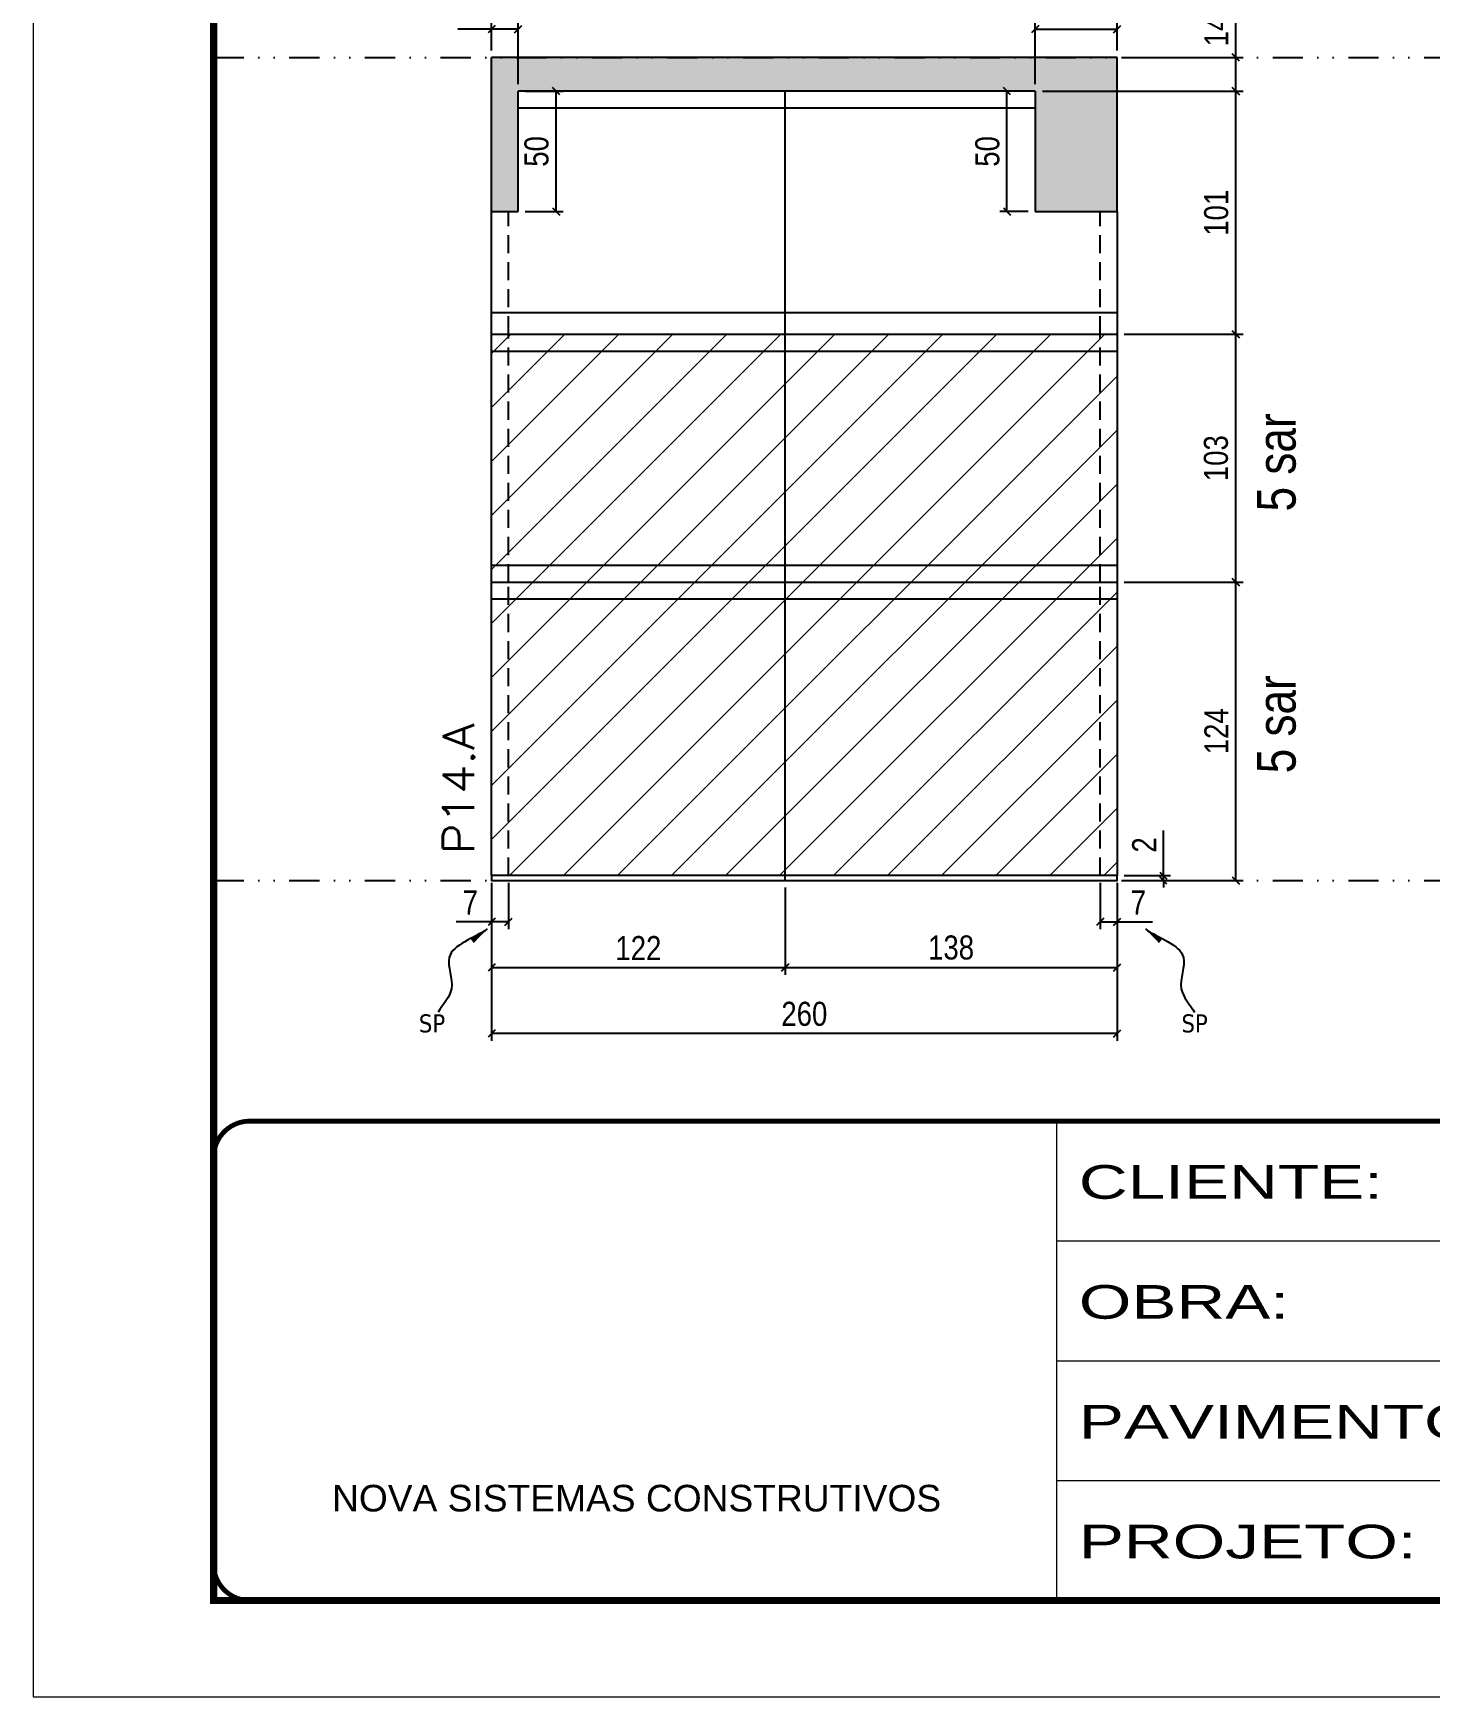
# Model space of a CAD drawing. Extents: x 14400 to 27878, y -21631 to 6985.
# Drawn here: x 19182 to 19763, y 3638 to 4329 of the extents above; entities that cross this region are included whole.
import ezdxf

# ---------------------------------------------------------------- set-up
doc = ezdxf.new("R2010")
doc.units = 0
for name, pattern in [('CONTINUO', [0]), ('DASHED', [0.75, 0.5, -0.25]), ('DIVIDE2', [0.625, 0.25, -0.125, 0, -0.125, 0, -0.125]), ('HIDDEN', [0.375, 0.25, -0.125])]:
    doc.linetypes.add(name, pattern=pattern)
for name, color, linetype in [('COTA', 241, 'Continuous'), ('NOMENCLATURA', 7, 'Continuous'), ('Nível', 160, 'Continuous'), ('Painéis', 200, 'Continuous'), ('SARR_2.2x7', 40, 'Continuous'), ('Sarrafo de Pressão', 42, 'HIDDEN'), ('texto', 7, 'Continuous')]:
    doc.layers.add(name, color=color, linetype=linetype)
for name, color, linetype, lineweight in [('Folhas', 255, 'Continuous', 9), ('Hachura', 251, 'Continuous', 9), ('SARRAFO DE PRESSAO', 251, 'DASHED', 9), ('Texto Seção', 7, 'Continuous', 15)]:
    doc.layers.add(name, color=color, linetype=linetype, lineweight=lineweight)
doc.styles.add('ARIAL', font='arial.ttf')
doc.styles.add('ARIAL_NARROW', font='ARIALN.TTF', dxfattribs={"height": 0.2})
doc.styles.add('COTA TECNICA', font='techl___.ttf', dxfattribs={"height": 10})
doc.styles.add('COTA TECNICA-50', font='techl___.ttf', dxfattribs={"height": 10})
doc.styles.add('REGUA-120', font='ROMANS.shx', dxfattribs={"height": 15})
doc.styles.get("Standard").update_dxf_attribs({"font": 'arial.ttf'})
doc.styles.add('Tecnologia', font='')
doc.styles.get('Tecnologia').set_extended_font_data('Forgotten Futurist')
doc.dimstyles.new('COTA PAINEL-50', dxfattribs={"dimtxt": 10, "dimasz": 3, "dimexe": 3, "dimexo": 3, "dimgap": 3, "dimtad": 1, "dimdec": 1, "dimzin": 12, "dimdsep": 46, "dimtxsty": 'COTA TECNICA-50', "dimblk1": 'OBLIQUE', "dimblk2": 'OBLIQUE', "dimsah": 1, "dimcen": 0.9, "dimclrd": 4, "dimclre": 4, "dimclrt": 240, "dimadec": 1, "dimazin": 3, "dimtfac": 1, "dimtdec": 1, "dimtmove": 0, "dimatfit": 3, "dimfxl": 1, "dimtolj": 1, "dimtzin": 12, "dimarcsym": 0})
doc.dimstyles.new('PAINEL', dxfattribs={"dimtxt": 10, "dimasz": 3, "dimexe": 3, "dimexo": 3, "dimgap": 3, "dimtad": 1, "dimdec": 1, "dimzin": 12, "dimdsep": 46, "dimtxsty": 'COTA TECNICA', "dimblk1": 'OBLIQUE', "dimblk2": 'OBLIQUE', "dimsah": 1, "dimcen": 0.9, "dimclrd": 4, "dimclre": 4, "dimclrt": 240, "dimadec": 1, "dimazin": 3, "dimtfac": 1, "dimtdec": 1, "dimtmove": 0, "dimatfit": 3, "dimfxl": 1, "dimtolj": 1, "dimtzin": 12, "dimarcsym": 0})
doc.dimstyles.get("Standard").update_dxf_attribs({"dimtxt": 0.18, "dimasz": 0.18, "dimexe": 0.18, "dimexo": 0.0625, "dimgap": 0.09, "dimtad": 0, "dimtih": 1, "dimtoh": 1, "dimdec": 4, "dimzin": 0, "dimdsep": 46, "dimtxsty": 'Standard', "dimcen": 0.09, "dimadec": 0, "dimazin": 0, "dimtfac": 1, "dimtdec": 4, "dimtofl": 0, "dimtmove": 0, "dimatfit": 3, "dimfxl": 1, "dimtolj": 1, "dimtzin": 0, "dimarcsym": 0})

# ---------------------------------------------------------------- blocks, each defined once
blk = doc.blocks.new('9999999999')
at = {"color": 30, "linetype": 'CONTINUO'}
for p, q in [((98564.56, 34230.21), (98564.56, 34429.45)), ((98564.56, 34379.64), (99583.98, 34379.64)), ((98564.56, 34329.83), (99487.98, 34329.83)), ((98564.56, 34280.02), (99487.98, 34280.02))]:
    blk.add_line(p, q, dxfattribs=at)
at = {"color": 30, "linetype": 'CONTINUO', "const_width": 2}
blk.add_lwpolyline([(99583.98, 34230.21), (99583.98, 34414.45, 0.414214), (99568.98, 34429.45), (98228.98, 34429.45, 0.414214), (98213.98, 34414.45), (98213.98, 34245.21, 0.414214), (98228.98, 34230.21), (99583.98, 34230.21)], format="xyb", dxfattribs=at)
at = {"layer": 'Folhas'}
blk.add_lwpolyline([(98138.98, 34190.21), (99623.98, 34190.21), (99623.98, 35240.21), (98138.98, 35240.21)], close=True, dxfattribs=at)
at = {"layer": 'Folhas', "color": 30, "const_width": 3}
blk.add_lwpolyline([(98213.98, 34230.21), (99583.98, 34230.21), (99583.98, 35200.21), (98213.98, 35200.21)], close=True, dxfattribs=at)
at = {"color": 7, "linetype": 'Continuous', "ltscale": 5, "style": 'ARIAL'}
blk.add_text('NOVA SISTEMAS CONSTRUTIVOS', height=11.0592, dxfattribs=at).set_placement((98263.19, 34267.21))
at = {"layer": 'Folhas', "color": 7, "style": 'Tecnologia', "width": 1.5}
for s, p in [('CLIENTE:', (98573.65, 34397.17)), ('OBRA:', (98573.65, 34347.31)), ('PAVIMENTO:', (98573.65, 34297.5)), ('PROJETO:', (98573.65, 34247.69))]:
    blk.add_text(s, height=14, dxfattribs=at).set_placement(p)
blk = doc.blocks.new('_Oblique')
at = {"color": 0, "linetype": 'ByBlock', "lineweight": -2}
blk.add_line((-0.5, -0.5), (0.5, 0.5), dxfattribs=at)
blk = doc.blocks.new('*D782')
at = {"layer": 'COTA', "color": 4, "lineweight": -2, "transparency": 16777216}
for p, q in [((19372.52, 3975.86), (19372.52, 3910.24)), ((19632.52, 3975.86), (19632.52, 3910.24)), ((19632.52, 3913.24), (19372.52, 3913.24))]:
    blk.add_line(p, q, dxfattribs=at)
at = {"layer": 'Defpoints', "color": 0, "transparency": 16777216}
for p in [(19372.52, 3978.86), (19632.52, 3978.86), (19372.52, 3913.24)]:
    blk.add_point(p, dxfattribs=at)
at = {"layer": 'COTA', "color": 4, "lineweight": -2, "transparency": 16777216, "xscale": 3, "yscale": 3, "zscale": 3, "rotation": 180}
blk.add_blockref('_Oblique', (19372.52, 3913.24), dxfattribs=at)
at = {"layer": 'COTA', "color": 4, "lineweight": -2, "transparency": 16777216, "xscale": 3, "yscale": 3, "zscale": 3}
blk.add_blockref('_Oblique', (19632.52, 3913.24), dxfattribs=at)
at = {"layer": 'COTA', "color": 240, "transparency": 16777216, "insert": (19502.52, 3921.35), "char_height": 10, "attachment_point": 5, "style": 'COTA TECNICA'}
blk.add_mtext('\\A1;260', dxfattribs=at)
blk = doc.blocks.new('*D783')
at = {"layer": 'COTA', "color": 4, "lineweight": -2, "transparency": 16777216}
for p, q in [((19625.52, 3975.86), (19625.52, 3956.62)), ((19632.52, 3973.86), (19632.52, 3956.62)), ((19625.52, 3959.62), (19632.52, 3959.62)), ((19632.52, 3959.62), (19647.25, 3959.62))]:
    blk.add_line(p, q, dxfattribs=at)
at = {"layer": 'Defpoints', "color": 0, "transparency": 16777216}
for p in [(19625.52, 3978.86), (19632.52, 3976.86), (19632.52, 3959.62)]:
    blk.add_point(p, dxfattribs=at)
at = {"layer": 'COTA', "color": 4, "lineweight": -2, "transparency": 16777216, "xscale": 3, "yscale": 3, "zscale": 3, "rotation": 180}
blk.add_blockref('_Oblique', (19625.52, 3959.62), dxfattribs=at)
at = {"layer": 'COTA', "color": 4, "lineweight": -2, "transparency": 16777216, "xscale": 3, "yscale": 3, "zscale": 3}
blk.add_blockref('_Oblique', (19632.52, 3959.62), dxfattribs=at)
at = {"layer": 'COTA', "color": 240, "transparency": 16777216, "insert": (19641.38, 3967.69), "char_height": 10, "attachment_point": 5, "style": 'COTA TECNICA-50'}
blk.add_mtext('\\A1;7', dxfattribs=at)
blk = doc.blocks.new('*D784')
at = {"layer": 'COTA', "color": 4, "lineweight": -2, "transparency": 16777216}
for p, q in [((19379.52, 3975.86), (19379.52, 3956.62)), ((19372.52, 3973.86), (19372.52, 3956.62)), ((19372.52, 3959.62), (19357.79, 3959.62)), ((19379.52, 3959.62), (19372.52, 3959.62))]:
    blk.add_line(p, q, dxfattribs=at)
at = {"layer": 'Defpoints', "color": 0, "transparency": 16777216}
for p in [(19372.52, 3976.86), (19379.52, 3978.86), (19372.52, 3959.62)]:
    blk.add_point(p, dxfattribs=at)
at = {"layer": 'COTA', "color": 4, "lineweight": -2, "transparency": 16777216, "xscale": 3, "yscale": 3, "zscale": 3, "rotation": 180}
blk.add_blockref('_Oblique', (19372.52, 3959.62), dxfattribs=at)
at = {"layer": 'COTA', "color": 4, "lineweight": -2, "transparency": 16777216, "xscale": 3, "yscale": 3, "zscale": 3}
blk.add_blockref('_Oblique', (19379.52, 3959.62), dxfattribs=at)
at = {"layer": 'COTA', "color": 240, "transparency": 16777216, "insert": (19363.65, 3967.69), "char_height": 10, "attachment_point": 5, "style": 'COTA TECNICA-50'}
blk.add_mtext('\\A1;7', dxfattribs=at)
blk = doc.blocks.new('*D785')
at = {"layer": 'COTA', "color": 4, "lineweight": -2, "transparency": 16777216}
for p, q in [((19651.78, 3978.86), (19651.78, 3997.66)), ((19635.52, 3978.86), (19654.78, 3978.86)), ((19635.52, 3976.86), (19654.78, 3976.86)), ((19651.78, 3976.86), (19651.78, 3978.86)), ((19651.78, 3976.86), (19651.78, 3973.86))]:
    blk.add_line(p, q, dxfattribs=at)
at = {"layer": 'Defpoints', "color": 0, "transparency": 16777216}
for p in [(19632.52, 3978.86), (19632.52, 3976.86), (19651.78, 3976.86)]:
    blk.add_point(p, dxfattribs=at)
at = {"layer": 'COTA', "color": 4, "lineweight": -2, "transparency": 16777216, "xscale": 3, "yscale": 3, "zscale": 3}
for p, rotation in [((19651.78, 3978.86), 270), ((19651.78, 3976.86), 90)]:
    blk.add_blockref('_Oblique', p, dxfattribs=dict(at, rotation=rotation))
at = {"layer": 'COTA', "color": 240, "transparency": 16777216, "insert": (19643.78, 3991.61), "char_height": 10, "attachment_point": 5, "rotation": 90, "style": 'COTA TECNICA-50'}
blk.add_mtext('\\A1;2', dxfattribs=at)
blk = doc.blocks.new('*D786')
at = {"layer": 'COTA', "color": 4, "lineweight": -2, "transparency": 16777216}
for p, q in [((19635.52, 4203.86), (19684.89, 4203.86)), ((19681.89, 4100.86), (19681.89, 4203.86)), ((19635.52, 4100.86), (19684.89, 4100.86))]:
    blk.add_line(p, q, dxfattribs=at)
at = {"layer": 'Defpoints', "color": 0, "transparency": 16777216}
for p in [(19632.52, 4203.86), (19681.89, 4203.86), (19632.52, 4100.86)]:
    blk.add_point(p, dxfattribs=at)
at = {"layer": 'COTA', "color": 4, "lineweight": -2, "transparency": 16777216, "xscale": 3, "yscale": 3, "zscale": 3}
for p, rotation in [((19681.89, 4203.86), 90), ((19681.89, 4100.86), 270)]:
    blk.add_blockref('_Oblique', p, dxfattribs=dict(at, rotation=rotation))
at = {"layer": 'COTA', "color": 240, "transparency": 16777216, "insert": (19673.67, 4152.36), "char_height": 10, "attachment_point": 5, "rotation": 90, "style": 'COTA TECNICA-50'}
blk.add_mtext('\\A1;103', dxfattribs=at)
blk = doc.blocks.new('*D790')
at = {"layer": 'COTA', "color": 4, "linetype": 'ByBlock', "lineweight": -2, "transparency": 16777216}
for p, q in [((19635.52, 4100.86), (19684.89, 4100.86)), ((19681.89, 3976.86), (19681.89, 4100.86)), ((19635.52, 3976.86), (19684.89, 3976.86))]:
    blk.add_line(p, q, dxfattribs=at)
at = {"layer": 'Defpoints', "color": 0, "linetype": 'ByBlock', "transparency": 16777216}
for p in [(19632.52, 4100.86), (19681.89, 4100.86), (19632.52, 3976.86)]:
    blk.add_point(p, dxfattribs=at)
at = {"layer": 'COTA', "color": 4, "linetype": 'ByBlock', "lineweight": -2, "transparency": 16777216, "xscale": 3, "yscale": 3, "zscale": 3}
for p, rotation in [((19681.89, 4100.86), 90), ((19681.89, 3976.86), 270)]:
    blk.add_blockref('_Oblique', p, dxfattribs=dict(at, rotation=rotation))
at = {"layer": 'COTA', "color": 240, "linetype": 'ByBlock', "transparency": 16777216, "insert": (19673.81, 4038.86), "char_height": 10, "attachment_point": 5, "rotation": 90, "style": 'COTA TECNICA'}
blk.add_mtext('\\A1;124', dxfattribs=at)
blk = doc.blocks.new('*D791')
at = {"layer": 'COTA', "color": 4, "linetype": 'ByBlock', "lineweight": -2, "transparency": 16777216}
for p, q in [((19635.52, 4100.86), (19684.89, 4100.86)), ((19681.89, 3976.86), (19681.89, 4100.86)), ((19635.52, 3976.86), (19684.89, 3976.86))]:
    blk.add_line(p, q, dxfattribs=at)
at = {"layer": 'Defpoints', "color": 0, "linetype": 'ByBlock', "transparency": 16777216}
for p in [(19632.52, 4100.86), (19681.89, 4100.86), (19632.52, 3976.86)]:
    blk.add_point(p, dxfattribs=at)
at = {"layer": 'COTA', "color": 4, "linetype": 'ByBlock', "lineweight": -2, "transparency": 16777216, "xscale": 3, "yscale": 3, "zscale": 3}
for p, rotation in [((19681.89, 4100.86), 90), ((19681.89, 3976.86), 270)]:
    blk.add_blockref('_Oblique', p, dxfattribs=dict(at, rotation=rotation))
at = {"layer": 'COTA', "color": 240, "linetype": 'ByBlock', "transparency": 16777216, "insert": (19673.81, 4038.86), "char_height": 10, "attachment_point": 5, "rotation": 90, "style": 'COTA TECNICA'}
blk.add_mtext('\\A1;124', dxfattribs=at)
blk = doc.blocks.new('*D792')
at = {"layer": 'COTA', "color": 4, "lineweight": -2, "transparency": 16777216}
for p, q in [((19494.52, 3973.86), (19494.52, 3937.68)), ((19632.52, 3973.86), (19632.52, 3937.68)), ((19494.52, 3940.68), (19632.52, 3940.68))]:
    blk.add_line(p, q, dxfattribs=at)
at = {"layer": 'Defpoints', "color": 0, "transparency": 16777216}
for p in [(19494.52, 3976.86), (19632.52, 3976.86), (19632.52, 3940.68)]:
    blk.add_point(p, dxfattribs=at)
at = {"layer": 'COTA', "color": 4, "lineweight": -2, "transparency": 16777216, "xscale": 3, "yscale": 3, "zscale": 3, "rotation": 180}
blk.add_blockref('_Oblique', (19494.52, 3940.68), dxfattribs=at)
at = {"layer": 'COTA', "color": 4, "lineweight": -2, "transparency": 16777216, "xscale": 3, "yscale": 3, "zscale": 3}
blk.add_blockref('_Oblique', (19632.52, 3940.68), dxfattribs=at)
at = {"layer": 'COTA', "color": 240, "transparency": 16777216, "insert": (19563.52, 3948.92), "char_height": 10, "attachment_point": 5, "style": 'COTA TECNICA'}
blk.add_mtext('\\A1;138', dxfattribs=at)
blk = doc.blocks.new('*D793')
at = {"layer": 'COTA', "color": 4, "lineweight": -2, "transparency": 16777216}
for p, q in [((19372.52, 3973.86), (19372.52, 3937.68)), ((19494.52, 3973.86), (19494.52, 3937.68)), ((19372.52, 3940.68), (19494.52, 3940.68))]:
    blk.add_line(p, q, dxfattribs=at)
at = {"layer": 'Defpoints', "color": 0, "transparency": 16777216}
for p in [(19372.52, 3976.86), (19494.52, 3976.86), (19494.52, 3940.68)]:
    blk.add_point(p, dxfattribs=at)
at = {"layer": 'COTA', "color": 4, "lineweight": -2, "transparency": 16777216, "xscale": 3, "yscale": 3, "zscale": 3, "rotation": 180}
blk.add_blockref('_Oblique', (19372.52, 3940.68), dxfattribs=at)
at = {"layer": 'COTA', "color": 4, "lineweight": -2, "transparency": 16777216, "xscale": 3, "yscale": 3, "zscale": 3}
blk.add_blockref('_Oblique', (19494.52, 3940.68), dxfattribs=at)
at = {"layer": 'COTA', "color": 240, "transparency": 16777216, "insert": (19433.52, 3948.74), "char_height": 10, "attachment_point": 5, "style": 'COTA TECNICA'}
blk.add_mtext('\\A1;122', dxfattribs=at)
blk = doc.blocks.new('*D2299')
at = {"layer": 'COTA', "color": 4, "lineweight": -2, "transparency": 16777216}
for p, q in [((19386.52, 4304.86), (19402.32, 4304.86)), ((19399.32, 4254.86), (19399.32, 4304.86)), ((19386.52, 4254.86), (19402.32, 4254.86))]:
    blk.add_line(p, q, dxfattribs=at)
at = {"layer": 'Defpoints', "color": 0, "transparency": 16777216}
for p in [(19383.52, 4304.86), (19399.32, 4304.86), (19383.52, 4254.86)]:
    blk.add_point(p, dxfattribs=at)
at = {"layer": 'COTA', "color": 4, "lineweight": -2, "transparency": 16777216, "xscale": 3, "yscale": 3, "zscale": 3}
for p, rotation in [((19399.32, 4304.86), 90), ((19399.32, 4254.86), 270)]:
    blk.add_blockref('_Oblique', p, dxfattribs=dict(at, rotation=rotation))
at = {"layer": 'COTA', "color": 240, "transparency": 16777216, "insert": (19391.21, 4279.86), "char_height": 10, "attachment_point": 5, "rotation": 90, "style": 'COTA TECNICA'}
blk.add_mtext('\\A1;50', dxfattribs=at)
blk = doc.blocks.new('*D2315')
at = {"layer": 'COTA', "color": 4, "lineweight": -2, "transparency": 16777216}
for p, q in [((19595.52, 4304.86), (19583.76, 4304.86)), ((19586.76, 4254.86), (19586.76, 4304.86)), ((19595.52, 4254.86), (19583.76, 4254.86))]:
    blk.add_line(p, q, dxfattribs=at)
at = {"layer": 'Defpoints', "color": 0, "transparency": 16777216}
for p in [(19586.76, 4304.86), (19598.52, 4304.86), (19598.52, 4254.86)]:
    blk.add_point(p, dxfattribs=at)
at = {"layer": 'COTA', "color": 4, "lineweight": -2, "transparency": 16777216, "xscale": 3, "yscale": 3, "zscale": 3}
for p, rotation in [((19586.76, 4304.86), 90), ((19586.76, 4254.86), 270)]:
    blk.add_blockref('_Oblique', p, dxfattribs=dict(at, rotation=rotation))
at = {"layer": 'COTA', "color": 240, "transparency": 16777216, "insert": (19578.65, 4279.86), "char_height": 10, "attachment_point": 5, "rotation": 90, "style": 'COTA TECNICA'}
blk.add_mtext('\\A1;50', dxfattribs=at)
blk = doc.blocks.new('*D2316')
at = {"layer": 'COTA', "color": 4, "lineweight": -2, "transparency": 16777216}
for p, q in [((19601.52, 4304.86), (19684.89, 4304.86)), ((19681.89, 4203.86), (19681.89, 4304.86)), ((19635.52, 4203.86), (19684.89, 4203.86))]:
    blk.add_line(p, q, dxfattribs=at)
at = {"layer": 'Defpoints', "color": 0, "transparency": 16777216}
for p in [(19598.52, 4304.86), (19681.89, 4304.86), (19632.52, 4203.86)]:
    blk.add_point(p, dxfattribs=at)
at = {"layer": 'COTA', "color": 4, "lineweight": -2, "transparency": 16777216, "xscale": 3, "yscale": 3, "zscale": 3}
for p, rotation in [((19681.89, 4304.86), 90), ((19681.89, 4203.86), 270)]:
    blk.add_blockref('_Oblique', p, dxfattribs=dict(at, rotation=rotation))
at = {"layer": 'COTA', "color": 240, "transparency": 16777216, "insert": (19673.78, 4254.36), "char_height": 10, "attachment_point": 5, "rotation": 90, "style": 'COTA TECNICA'}
blk.add_mtext('\\A1;101', dxfattribs=at)
blk = doc.blocks.new('*D2317')
at = {"layer": 'COTA', "color": 4, "lineweight": -2, "transparency": 16777216}
for p, q in [((19681.89, 4318.86), (19681.89, 4337.98)), ((19635.52, 4318.86), (19684.89, 4318.86)), ((19681.89, 4304.86), (19681.89, 4318.86)), ((19601.52, 4304.86), (19684.89, 4304.86))]:
    blk.add_line(p, q, dxfattribs=at)
at = {"layer": 'Defpoints', "color": 0, "transparency": 16777216}
for p in [(19632.52, 4318.86), (19681.89, 4318.86), (19598.52, 4304.86)]:
    blk.add_point(p, dxfattribs=at)
at = {"layer": 'COTA', "color": 4, "lineweight": -2, "transparency": 16777216, "xscale": 3, "yscale": 3, "zscale": 3}
for p, rotation in [((19681.89, 4318.86), 90), ((19681.89, 4304.86), 270)]:
    blk.add_blockref('_Oblique', p, dxfattribs=dict(at, rotation=rotation))
at = {"layer": 'COTA', "color": 240, "transparency": 16777216, "insert": (19673.81, 4329.92), "char_height": 10, "attachment_point": 5, "rotation": 90, "style": 'COTA TECNICA'}
blk.add_mtext('\\A1;14', dxfattribs=at)
blk = doc.blocks.new('*D2318')
at = {"layer": 'COTA', "color": 4, "lineweight": -2, "transparency": 16777216}
for p, q in [((19372.52, 4330.63), (19358.43, 4330.63)), ((19372.52, 4321.86), (19372.52, 4333.63)), ((19383.52, 4330.63), (19372.52, 4330.63)), ((19383.52, 4307.86), (19383.52, 4333.63))]:
    blk.add_line(p, q, dxfattribs=at)
at = {"layer": 'Defpoints', "color": 0, "transparency": 16777216}
for p in [(19372.52, 4330.63), (19372.52, 4318.86), (19383.52, 4304.86)]:
    blk.add_point(p, dxfattribs=at)
at = {"layer": 'COTA', "color": 4, "lineweight": -2, "transparency": 16777216, "xscale": 3, "yscale": 3, "zscale": 3, "rotation": 180}
blk.add_blockref('_Oblique', (19372.52, 4330.63), dxfattribs=at)
at = {"layer": 'COTA', "color": 4, "lineweight": -2, "transparency": 16777216, "xscale": 3, "yscale": 3, "zscale": 3}
blk.add_blockref('_Oblique', (19383.52, 4330.63), dxfattribs=at)
at = {"layer": 'COTA', "color": 240, "transparency": 16777216, "insert": (19363.97, 4338.69), "char_height": 10, "attachment_point": 5, "style": 'COTA TECNICA'}
blk.add_mtext('\\A1;11', dxfattribs=at)
blk = doc.blocks.new('*D2319')
at = {"layer": 'COTA', "color": 4, "lineweight": -2, "transparency": 16777216}
for p, q in [((19598.52, 4307.86), (19598.52, 4333.63)), ((19598.52, 4330.63), (19632.52, 4330.63)), ((19632.52, 4321.86), (19632.52, 4333.63))]:
    blk.add_line(p, q, dxfattribs=at)
at = {"layer": 'Defpoints', "color": 0, "transparency": 16777216}
for p in [(19632.52, 4330.63), (19632.52, 4318.86), (19598.52, 4304.86)]:
    blk.add_point(p, dxfattribs=at)
at = {"layer": 'COTA', "color": 4, "lineweight": -2, "transparency": 16777216, "xscale": 3, "yscale": 3, "zscale": 3, "rotation": 180}
blk.add_blockref('_Oblique', (19598.52, 4330.63), dxfattribs=at)
at = {"layer": 'COTA', "color": 4, "lineweight": -2, "transparency": 16777216, "xscale": 3, "yscale": 3, "zscale": 3}
blk.add_blockref('_Oblique', (19632.52, 4330.63), dxfattribs=at)
at = {"layer": 'COTA', "color": 240, "transparency": 16777216, "insert": (19615.52, 4338.85), "char_height": 10, "attachment_point": 5, "style": 'COTA TECNICA'}
blk.add_mtext('\\A1;34', dxfattribs=at)

msp = doc.modelspace()

# ---------------------------------------------------------------- hatches: boundary and pattern name
at = {"layer": 'COTA'}
h = msp.add_hatch(dxfattribs=at)
h.set_pattern_fill('AR-CONC', color=256, scale=0.03)
h.paths.add_polyline_path([(19383.52, 4254.86), (19372.52, 4254.86), (19372.52, 4318.86), (19632.52, 4318.86), (19632.52, 4254.86), (19598.52, 4254.86), (19598.52, 4304.86), (19383.52, 4304.86)])
at = {"layer": 'Hachura'}
h = msp.add_hatch(dxfattribs=at)
h.set_pattern_fill('ANSI31', color=256, scale=5)
h.paths.add_polyline_path([(19372.52, 4203.86), (19372.52, 4100.86), (19494.52, 4100.86), (19494.52, 4203.86)])
h.paths.add_polyline_path([(19494.52, 4100.86), (19372.52, 4100.86), (19372.52, 3978.86), (19494.52, 3978.86)])
h.paths.add_polyline_path([(19494.52, 4100.86), (19494.52, 3978.86), (19632.52, 3978.86), (19632.52, 4100.86)])
h.paths.add_polyline_path([(19632.52, 4100.86), (19632.52, 4203.86), (19494.52, 4203.86), (19494.52, 4100.86)])
h.paths.add_polyline_path([(19823.7, 4203.86), (19823.7, 4100.86), (19945.7, 4100.86), (19945.7, 4203.86)])
h.paths.add_polyline_path([(20083.7, 4100.86), (20083.7, 4203.86), (19945.7, 4203.86), (19945.7, 4100.86)])
h.paths.add_polyline_path([(19945.7, 4100.86), (19945.7, 3978.86), (20083.7, 3978.86), (20083.7, 4100.86)])
h.paths.add_polyline_path([(19823.7, 3978.86), (19945.7, 3978.86), (19945.7, 4100.86), (19823.7, 4100.86)])
h.paths.add_polyline_path([(20275.46, 3978.86), (20294.46, 3978.86), (20294.46, 4102.86), (20275.46, 4102.86)])
h.paths.add_polyline_path([(20275.46, 4102.86), (20294.46, 4102.86), (20294.46, 4219.86), (20275.46, 4219.86)])
h.paths.add_polyline_path([(20460.69, 4102.86), (20479.69, 4102.86), (20479.69, 4254.86), (20460.69, 4254.86)])
h.paths.add_polyline_path([(20460.69, 3978.86), (20479.69, 3978.86), (20479.69, 4102.86), (20460.69, 4102.86)])

# ---------------------------------------------------------------- linework, layer by layer
at = {"layer": 'COTA', "linetype": 'ByBlock'}
for p, q in [((19372.52, 4254.86), (19372.52, 4318.86)), ((19632.52, 4318.86), (19372.52, 4318.86)), ((19632.52, 4254.86), (19632.52, 4318.86))]:
    msp.add_line(p, q, dxfattribs=at)
at = {"layer": 'Nível', "color": 4, "linetype": 'DIVIDE2', "ltscale": 50}
for p, q in [((19256.97, 4318.86), (20626.97, 4318.86)), ((19256.97, 3976.86), (20626.97, 3976.86))]:
    msp.add_line(p, q, dxfattribs=at)
at = {"layer": 'Painéis'}
for p, q in [((19598.52, 4304.86), (19383.52, 4304.86)), ((19383.52, 4254.86), (19383.52, 4304.86)), ((19494.52, 3976.86), (19494.52, 4304.86)), ((19598.52, 4304.86), (19598.52, 4254.86)), ((19372.52, 3978.86), (19372.52, 4254.86)), ((19372.52, 4254.86), (19383.52, 4254.86)), ((19598.52, 4254.86), (19632.52, 4254.86)), ((19632.52, 4254.86), (19632.52, 3978.86)), ((19372.52, 4203.86), (19632.52, 4203.86)), ((19372.52, 4100.86), (19632.52, 4100.86))]:
    msp.add_line(p, q, dxfattribs=at)
msp.add_lwpolyline([(19632.52, 3978.86), (19372.52, 3978.86), (19372.52, 3976.86), (19632.52, 3976.86)], close=True, dxfattribs=at)
at = {"layer": 'SARR_2.2x7'}
for p, q in [((19598.52, 4297.86), (19383.52, 4297.86)), ((19372.52, 4212.86), (19632.52, 4212.86)), ((19372.52, 4196.86), (19632.52, 4196.86)), ((19372.52, 4107.86), (19632.52, 4107.86)), ((19372.52, 4093.86), (19632.52, 4093.86))]:
    msp.add_line(p, q, dxfattribs=at)
at = {"layer": 'Sarrafo de Pressão', "ltscale": 30}
for p, q in [((19379.52, 4203.86), (19379.52, 4254.86)), ((19625.52, 4203.86), (19625.52, 4254.86)), ((19379.52, 4100.86), (19379.52, 4203.86)), ((19625.52, 4100.86), (19625.52, 4203.86)), ((19379.52, 3978.86), (19379.52, 4100.86)), ((19625.52, 3978.86), (19625.52, 4100.86))]:
    msp.add_line(p, q, dxfattribs=at)

# ---------------------------------------------------------------- block references
at = {"layer": 'SARRAFO DE PRESSAO', "color": 6, "linetype": 'ByBlock'}
msp.add_blockref('9999999999', (-78957.01, -30552.63), dxfattribs=at)

# ---------------------------------------------------------------- texts
at = {"layer": 'NOMENCLATURA', "style": 'ARIAL_NARROW'}
for p in [(19706.76, 4130.22), (19706.76, 4021.38)]:
    msp.add_text('5 sar', height=16, rotation=90, dxfattribs=at).set_placement(p)
at = {"layer": 'texto', "color": 0, "char_height": 7.5, "attachment_point": 5}
for insert in [(19347.74, 3917.37), (19664.77, 3917.37)]:
    msp.add_mtext('{\\fTahoma|b0|i0|c0|p34;\\C4;SP}', dxfattribs=dict(at, insert=insert))
at = {"layer": 'Texto Seção', "style": 'REGUA-120', "width": 1.1}
msp.add_text('P14.A', height=13, rotation=90, dxfattribs=at).set_placement((19365.27, 3987.62))

# ---------------------------------------------------------------- dimensions: what is measured, and where the dimension line sits
at = {"layer": 'COTA'}
for base, p1, p2, dimstyle, picture, middle in [((19372.52, 4330.63), (19383.52, 4304.86), (19372.52, 4318.86), 'PAINEL', '*D2318', (19363.97, 4338.69)), ((19632.52, 4330.63), (19598.52, 4304.86), (19632.52, 4318.86), 'PAINEL', '*D2319', (19615.52, 4338.85)), ((19494.52, 3940.68), (19372.52, 3976.86), (19494.52, 3976.86), 'PAINEL', '*D793', (19433.52, 3948.74)), ((19632.52, 3959.62), (19625.52, 3978.86), (19632.52, 3976.86), 'COTA PAINEL-50', '*D783', (19641.38, 3967.69))]:
    dim = msp.add_linear_dim(base=base, p1=p1, p2=p2, dimstyle=dimstyle, dxfattribs=at)
    dim.commit()
    dim.dimension.update_dxf_attribs({"geometry": picture, "text_midpoint": middle})
for base, p1, p2, angle, dimstyle, picture, middle in [((19681.89, 4318.86), (19598.52, 4304.86), (19632.52, 4318.86), 90, 'PAINEL', '*D2317', (19673.81, 4329.92)), ((19399.32, 4304.86), (19383.52, 4254.86), (19383.52, 4304.86), 90, 'PAINEL', '*D2299', (19391.21, 4279.86)), ((19586.76, 4304.86), (19598.52, 4254.86), (19598.52, 4304.86), 90, 'PAINEL', '*D2315', (19578.65, 4279.86)), ((19681.89, 4304.86), (19632.52, 4203.86), (19598.52, 4304.86), 90, 'PAINEL', '*D2316', (19673.78, 4254.36)), ((19372.52, 3959.62), (19379.52, 3978.86), (19372.52, 3976.86), 180, 'COTA PAINEL-50', '*D784', (19363.65, 3967.69))]:
    dim = msp.add_linear_dim(base=base, p1=p1, p2=p2, angle=angle, dimstyle=dimstyle, dxfattribs=at)
    dim.commit()
    dim.dimension.update_dxf_attribs({"geometry": picture, "text_midpoint": middle})
for base, p1, p2, picture, middle in [((19681.89, 4203.86), (19632.52, 4100.86), (19632.52, 4203.86), '*D786', (19681.89, 4152.36)), ((19651.78, 3976.86), (19632.52, 3978.86), (19632.52, 3976.86), '*D785', (19651.78, 3991.61))]:
    dim = msp.add_linear_dim(base=base, p1=p1, p2=p2, angle=90, dimstyle='COTA PAINEL-50', dxfattribs=at)
    dim.commit()
    dim.dimension.update_dxf_attribs({"geometry": picture, "text_midpoint": middle, "dimtype": 160})
at = {"layer": 'COTA', "linetype": 'ByBlock'}
for picture in ['*D790', '*D791']:
    dim = msp.add_aligned_dim(p1=(19632.52, 3976.86), p2=(19632.52, 4100.86), distance=-49.37, dimstyle='PAINEL', dxfattribs=at)
    dim.commit()
    dim.dimension.update_dxf_attribs({"geometry": picture, "text_midpoint": (19673.81, 4038.86)})
at = {"layer": 'COTA'}
dim = msp.add_linear_dim(base=(19372.52, 3913.24), p1=(19632.52, 3978.86), p2=(19372.52, 3978.86), angle=180, dimstyle='PAINEL', override={"dimarcsym": 2}, dxfattribs=at)
dim.commit()
dim.dimension.update_dxf_attribs({"geometry": '*D782', "text_midpoint": (19502.52, 3921.35)})
dim = msp.add_linear_dim(base=(19632.52, 3940.68), p1=(19494.52, 3976.86), p2=(19632.52, 3976.86), dimstyle='PAINEL', override={"dimtmove": 1}, dxfattribs=at)
dim.commit()
dim.dimension.update_dxf_attribs({"geometry": '*D792', "text_midpoint": (19563.52, 3948.92)})

# ---------------------------------------------------------------- leaders
at = {"layer": 'COTA', "path_type": 1}
for points in [[(19370.69, 3956.68), (19354.9, 3944.84), (19355.83, 3931.84), (19350.28, 3922.06)], [(19644.35, 3956.68), (19660.13, 3944.84), (19659.21, 3931.84), (19664.76, 3922.06)]]:
    msp.add_leader(points, dimstyle='Standard', override={"dimasz": 8}, dxfattribs=at)

doc.saveas('drawing.dxf')
